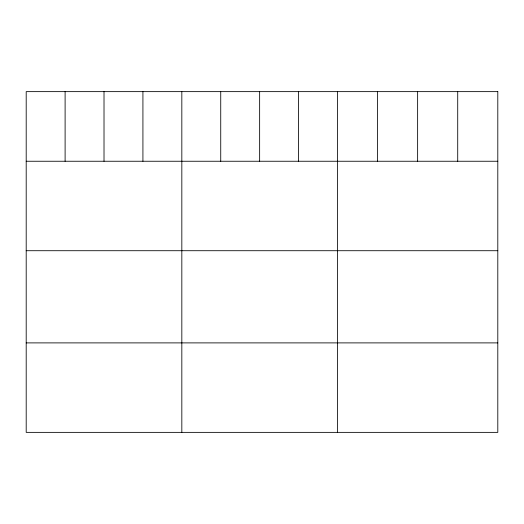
<?xml version="1.0" encoding="UTF-8"?>
<svg xmlns="http://www.w3.org/2000/svg" width="524" height="524" viewBox="0 0 524 524"><rect width="100%" height="100%" fill="white"/><g stroke="black" fill="none" stroke-linecap="round" stroke-linejoin="round"><path stroke-width="0.79" d="M26.2 161.248L497.8 161.248M26.2 250.714L497.8 250.714M26.2 342.893L497.8 342.893M457.714 91.635L457.714 161.248M417.628 91.635L417.628 161.248M377.542 91.635L377.542 161.248M337.456 91.635L337.456 432.366M298.549 91.635L298.549 161.248M259.642 91.635L259.642 161.248M220.735 91.635L220.735 161.248M181.828 91.635L181.828 432.366M142.921 91.635L142.921 161.248M104.014 91.635L104.014 161.248M65.107 91.635L65.107 161.248M497.8 91.635L26.2 91.635L26.2 432.366L497.8 432.366L497.8 91.635"/></g></svg>
